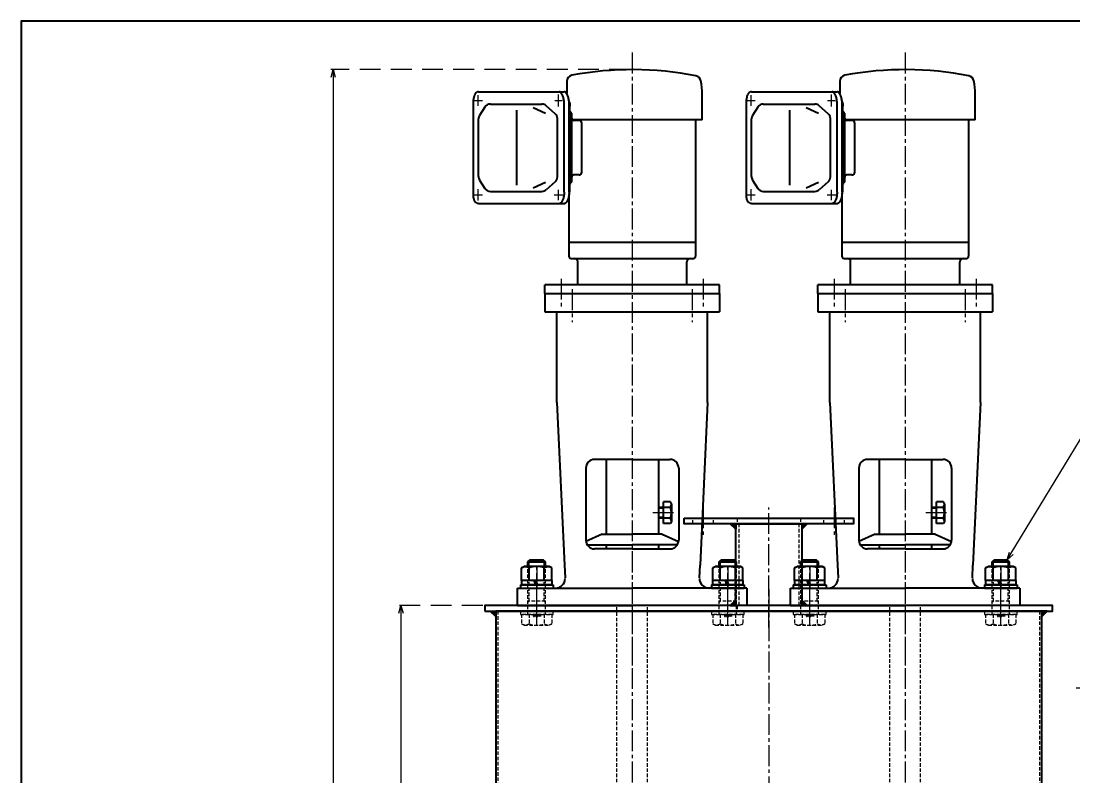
# Model space of a CAD drawing. Header units: millimetres. Extents: x 0 to 70370, y 0 to 11543.
# Drawn here: x 33250 to 34213, y 5642 to 6334 of the extents above; entities that cross this region are included whole.
import ezdxf
from ezdxf import colors
from ezdxf.entities.mleader import LeaderData, LeaderLine
from ezdxf.math import Vec2, Vec3

# ---------------------------------------------------------------- set-up
doc = ezdxf.new("R2010")
doc.units = ezdxf.units.MM
for name, pattern in [('CENTER2', [28.575, 19.05, -3.175, 3.175, -3.175]), ('HIDDEN', [9.525, 6.35, -3.175]), ('HIDDEN2', [4.7625, 3.175, -1.5875])]:
    doc.linetypes.add(name, pattern=pattern)
for name, color, linetype, lineweight in [('01_外形線', 7, 'Continuous', 25), ('02_細線', 5, 'Continuous', 13), ('03_かくれ線', 6, 'HIDDEN2', 13), ('04_中心線', 1, 'CENTER2', 9), ('07_寸法線', 3, 'Continuous', 9)]:
    doc.layers.add(name, color=color, linetype=linetype, lineweight=lineweight)
doc.styles.add('寸法用', font='simplex.shx', dxfattribs={"width": 0.8, "bigfont": '@extfont2.shx'})
doc.dimstyles.new('機械製図用', dxfattribs={"dimtxt": 3.5, "dimasz": 3.5, "dimexe": 2, "dimexo": 0, "dimgap": 1.2, "dimtad": 1, "dimdsep": 46, "dimtxsty": '寸法用', "dimblk": 'OPEN30', "dimcen": 0, "dimclrd": 256, "dimclre": 256, "dimclrt": 7, "dimazin": 2, "dimtm": 1e-09, "dimtfac": 0.75, "dimtmove": 0, "dimatfit": 3, "dimldrblk": 'OPEN30', "dimfxl": 1, "dimlwd": -1, "dimlwe": -1, "dimarcsym": 0})

# ---------------------------------------------------------------- blocks, each defined once
blk = doc.blocks.new('_Open30')
at = {"color": 0, "linetype": 'ByBlock', "lineweight": -2}
for p, q in [((-1, 0.27), (0, 0)), ((0, 0), (-1, -0.27)), ((0, 0), (-1, 0))]:
    blk.add_line(p, q, dxfattribs=at)
blk = doc.blocks.new('*D3096')
at = {"layer": '07_寸法線', "color": 4, "linetype": 'HIDDEN', "ltscale": 3, "transparency": 16777216}
blk.add_line((33672.46, 5798.18), (33595.63, 5798.18), dxfattribs=at)
at = {"layer": '07_寸法線', "color": 4, "ltscale": 3, "transparency": 16777216}
blk.add_line((33597.63, 5791.18), (33597.63, 3895.18), dxfattribs=at)
at = {"layer": 'Defpoints', "color": 0, "linetype": 'HIDDEN', "ltscale": 3, "transparency": 16777216}
for p in [(33674.46, 5798.18), (33597.63, 3888.18), (33597.63, 3888.18)]:
    blk.add_point(p, dxfattribs=at)
at = {"layer": '07_寸法線', "color": 4, "linetype": 'HIDDEN', "ltscale": 3, "transparency": 16777216, "xscale": 7, "yscale": 7, "zscale": 7}
for p, rotation in [((33597.63, 5798.18), 90), ((33597.63, 3888.18), 270)]:
    blk.add_blockref('_Open30', p, dxfattribs=dict(at, rotation=rotation))
at = {"layer": '07_寸法線', "color": 4, "linetype": 'HIDDEN', "ltscale": 3, "transparency": 16777216, "insert": (33579.39, 4843.18), "char_height": 20, "attachment_point": 5, "rotation": 90, "style": '寸法用'}
blk.add_mtext('(1910)', dxfattribs=at)
blk = doc.blocks.new('*D3097')
at = {"layer": '07_寸法線', "color": 4, "linetype": 'HIDDEN', "ltscale": 3, "transparency": 16777216}
blk.add_line((33807.46, 6289.18), (33533.49, 6289.18), dxfattribs=at)
at = {"layer": '07_寸法線', "color": 4, "ltscale": 3, "transparency": 16777216}
for p, q in [((33535.49, 6282.18), (33535.49, 3895.18)), ((33537.49, 3888.18), (33537.49, 3888.18))]:
    blk.add_line(p, q, dxfattribs=at)
at = {"layer": 'Defpoints', "color": 0, "linetype": 'HIDDEN', "ltscale": 3, "transparency": 16777216}
for p in [(33809.46, 6289.18), (33535.49, 3888.18), (33535.49, 3888.18)]:
    blk.add_point(p, dxfattribs=at)
at = {"layer": '07_寸法線', "color": 4, "linetype": 'HIDDEN', "ltscale": 3, "transparency": 16777216, "xscale": 7, "yscale": 7, "zscale": 7}
for p, rotation in [((33535.49, 6289.18), 90), ((33535.49, 3888.18), 270)]:
    blk.add_blockref('_Open30', p, dxfattribs=dict(at, rotation=rotation))
at = {"layer": '07_寸法線', "color": 4, "linetype": 'HIDDEN', "ltscale": 3, "transparency": 16777216, "insert": (33517.25, 5088.68), "char_height": 20, "attachment_point": 5, "rotation": 90, "style": '寸法用'}
blk.add_mtext('(2400)', dxfattribs=at)

msp = doc.modelspace()

# ---------------------------------------------------------------- hatches: boundary and pattern name
at = {"layer": '01_外形線'}
h = msp.add_hatch(color=256, dxfattribs=at)
h.dxf.hatch_style = 1
h.paths.add_polyline_path([(33899.214, 5873.179), (33904.214, 5873.179), (33904.214, 5868.179)])
h = msp.add_hatch(color=256, dxfattribs=at)
h.dxf.hatch_style = 1
h.paths.add_polyline_path([(33964.714, 5868.179), (33964.714, 5873.179), (33969.714, 5873.179)])
h = msp.add_hatch(color=256, dxfattribs=at)
h.dxf.hatch_style = 1
h.paths.add_polyline_path([(33899.214, 5798.179), (33904.214, 5798.179), (33904.214, 5803.179)])
h = msp.add_hatch(color=256, dxfattribs=at)
h.dxf.hatch_style = 1
h.paths.add_polyline_path([(33964.714, 5803.179), (33964.714, 5798.179), (33969.714, 5798.179)])
h = msp.add_hatch(color=256, dxfattribs=at)
h.dxf.hatch_style = 1
h.paths.add_polyline_path([(33679.471, 5793.179), (33684.471, 5793.179), (33684.471, 5788.179)])
h = msp.add_hatch(color=256, dxfattribs=at)
h.dxf.hatch_style = 1
h.paths.add_polyline_path([(34184.471, 5788.179), (34184.471, 5793.179), (34189.471, 5793.179)])

# ---------------------------------------------------------------- linework, layer by layer
for p, q in [((33749.464, 6278.358), (33749.464, 6267.256)), ((33999.464, 6278.358), (33999.464, 6267.256)), ((33664.116, 6262.485), (33664.099, 6261.874)), ((33664.167, 6263.092), (33664.116, 6262.485)), ((33664.252, 6263.689), (33664.167, 6263.092)), ((33664.37, 6264.272), (33664.252, 6263.689)), ((33664.52, 6264.837), (33664.37, 6264.272)), ((33664.702, 6265.379), (33664.52, 6264.837)), ((33664.913, 6265.895), (33664.702, 6265.379)), ((33665.152, 6266.38), (33664.913, 6265.895)), ((33665.417, 6266.831), (33665.152, 6266.38)), ((33665.706, 6267.244), (33665.417, 6266.831)), ((33666.018, 6267.617), (33665.706, 6267.244)), ((33666.349, 6267.945), (33666.018, 6267.617)), ((33666.697, 6268.227), (33666.349, 6267.945)), ((33667.06, 6268.461), (33666.697, 6268.227)), ((33667.434, 6268.645), (33667.06, 6268.461)), ((33667.817, 6268.778), (33667.434, 6268.645)), ((33668.206, 6268.858), (33667.817, 6268.778)), ((33668.527, 6268.879), (33668.206, 6268.858)), ((33668.526, 6268.879), (33747.019, 6268.879)), ((33742.823, 6268.84), (33742.431, 6268.879)), ((33743.221, 6268.72), (33742.823, 6268.84)), ((33743.613, 6268.521), (33743.221, 6268.72)), ((33743.996, 6268.245), (33743.613, 6268.521)), ((33744.366, 6267.893), (33743.996, 6268.245)), ((33744.722, 6267.468), (33744.366, 6267.893)), ((33745.061, 6266.974), (33744.722, 6267.468)), ((33745.379, 6266.414), (33745.061, 6266.974)), ((33745.675, 6265.793), (33745.379, 6266.414)), ((33745.946, 6265.115), (33745.675, 6265.793)), ((33746.191, 6264.386), (33745.946, 6265.115)), ((33746.406, 6263.61), (33746.191, 6264.386)), ((33746.591, 6262.795), (33746.406, 6263.61)), ((33746.745, 6261.945), (33746.591, 6262.795)), ((33747.42, 6268.84), (33747.019, 6268.88)), ((33747.817, 6268.72), (33747.42, 6268.84)), ((33748.209, 6268.521), (33747.817, 6268.72)), ((33748.592, 6268.245), (33748.209, 6268.521)), ((33748.963, 6267.893), (33748.592, 6268.245)), ((33749.319, 6267.468), (33748.963, 6267.893)), ((33749.657, 6266.974), (33749.319, 6267.468)), ((33749.975, 6266.414), (33749.657, 6266.974)), ((33750.271, 6265.793), (33749.975, 6266.414)), ((33750.542, 6265.115), (33750.271, 6265.793)), ((33750.787, 6264.386), (33750.542, 6265.115)), ((33751.002, 6263.61), (33750.787, 6264.386)), ((33751.188, 6262.795), (33751.002, 6263.61)), ((33751.341, 6261.945), (33751.188, 6262.795)), ((33873.464, 6243.179), (33873.464, 6266.846)), ((33914.116, 6262.485), (33914.099, 6261.874)), ((33914.167, 6263.092), (33914.116, 6262.485)), ((33914.252, 6263.689), (33914.167, 6263.092)), ((33914.37, 6264.272), (33914.252, 6263.689)), ((33914.52, 6264.837), (33914.37, 6264.272)), ((33914.702, 6265.379), (33914.52, 6264.837)), ((33914.913, 6265.895), (33914.702, 6265.379)), ((33915.152, 6266.38), (33914.913, 6265.895)), ((33915.417, 6266.831), (33915.152, 6266.38)), ((33915.706, 6267.244), (33915.417, 6266.831)), ((33916.018, 6267.617), (33915.706, 6267.244)), ((33916.349, 6267.945), (33916.018, 6267.617)), ((33916.697, 6268.227), (33916.349, 6267.945)), ((33917.06, 6268.461), (33916.697, 6268.227)), ((33917.434, 6268.645), (33917.06, 6268.461)), ((33917.817, 6268.778), (33917.434, 6268.645)), ((33918.206, 6268.858), (33917.817, 6268.778)), ((33918.527, 6268.879), (33918.206, 6268.858)), ((33918.526, 6268.879), (33997.019, 6268.879)), ((33992.823, 6268.84), (33992.431, 6268.879)), ((33993.221, 6268.72), (33992.823, 6268.84)), ((33993.613, 6268.521), (33993.221, 6268.72)), ((33993.996, 6268.245), (33993.613, 6268.521)), ((33994.366, 6267.893), (33993.996, 6268.245)), ((33994.722, 6267.468), (33994.366, 6267.893)), ((33995.061, 6266.974), (33994.722, 6267.468)), ((33995.379, 6266.414), (33995.061, 6266.974)), ((33995.675, 6265.793), (33995.379, 6266.414)), ((33995.946, 6265.115), (33995.675, 6265.793)), ((33996.191, 6264.386), (33995.946, 6265.115)), ((33996.406, 6263.61), (33996.191, 6264.386)), ((33996.591, 6262.795), (33996.406, 6263.61)), ((33996.745, 6261.945), (33996.591, 6262.795)), ((33997.42, 6268.84), (33997.019, 6268.88)), ((33997.817, 6268.72), (33997.42, 6268.84)), ((33998.209, 6268.521), (33997.817, 6268.72)), ((33998.592, 6268.245), (33998.209, 6268.521)), ((33998.963, 6267.893), (33998.592, 6268.245)), ((33999.319, 6267.468), (33998.963, 6267.893)), ((33999.657, 6266.974), (33999.319, 6267.468)), ((33999.975, 6266.414), (33999.657, 6266.974)), ((34000.271, 6265.793), (33999.975, 6266.414)), ((34000.542, 6265.115), (34000.271, 6265.793)), ((34000.787, 6264.386), (34000.542, 6265.115)), ((34001.002, 6263.61), (34000.787, 6264.386)), ((34001.188, 6262.795), (34001.002, 6263.61)), ((34001.341, 6261.945), (34001.188, 6262.795)), ((34123.464, 6243.179), (34123.464, 6266.846)), ((33664.099, 6173.467), (33664.099, 6261.874)), ((33674.451, 6254.925), (33669.54, 6247.289)), ((33679.497, 6257.679), (33726.696, 6257.679)), ((33718.83, 6254.52), (33730.063, 6249.304)), ((33738.938, 6248.83), (33730.68, 6256.165)), ((33746.866, 6261.068), (33746.745, 6261.945)), ((33746.953, 6260.17), (33746.866, 6261.068)), ((33747.005, 6259.259), (33746.953, 6260.17)), ((33747.019, 6258.537), (33747.005, 6259.259)), ((33747.019, 6176.927), (33747.019, 6258.537)), ((33751.462, 6261.068), (33751.341, 6261.945)), ((33751.549, 6260.17), (33751.462, 6261.068)), ((33751.601, 6259.259), (33751.549, 6260.17)), ((33751.575, 6259.713), (33751.65, 6259.626)), ((33751.615, 6258.34), (33751.601, 6259.259)), ((33751.615, 6176.822), (33751.615, 6258.34)), ((33751.65, 6259.626), (33751.742, 6259.486)), ((33751.742, 6259.486), (33751.83, 6259.317)), ((33751.83, 6259.317), (33751.914, 6259.12)), ((33751.914, 6259.12), (33751.993, 6258.897)), ((33751.993, 6258.897), (33752.066, 6258.649)), ((33752.066, 6258.649), (33752.133, 6258.379)), ((33752.133, 6258.379), (33752.194, 6258.088)), ((33752.194, 6258.088), (33752.247, 6257.779)), ((33752.247, 6257.779), (33752.293, 6257.454)), ((33752.331, 6257.116), (33752.361, 6256.766)), ((33752.361, 6256.766), (33752.383, 6256.409)), ((33752.383, 6256.409), (33752.396, 6256.045)), ((33752.396, 6256.045), (33752.403, 6255.679)), ((33752.403, 6179.679), (33752.403, 6255.679)), ((33914.099, 6173.467), (33914.099, 6261.874)), ((33924.451, 6254.925), (33919.54, 6247.289)), ((33929.497, 6257.679), (33976.696, 6257.679)), ((33968.83, 6254.52), (33980.063, 6249.304)), ((33988.938, 6248.83), (33980.68, 6256.165)), ((33996.866, 6261.068), (33996.745, 6261.945)), ((33996.953, 6260.17), (33996.866, 6261.068)), ((33997.005, 6259.259), (33996.953, 6260.17)), ((33997.019, 6258.537), (33997.005, 6259.259)), ((33997.019, 6176.927), (33997.019, 6258.537)), ((34001.462, 6261.068), (34001.341, 6261.945)), ((34001.549, 6260.17), (34001.462, 6261.068)), ((34001.601, 6259.259), (34001.549, 6260.17)), ((34001.575, 6259.713), (34001.65, 6259.626)), ((34001.615, 6258.34), (34001.601, 6259.259)), ((34001.615, 6176.822), (34001.615, 6258.34)), ((34001.65, 6259.626), (34001.742, 6259.486)), ((34001.742, 6259.486), (34001.83, 6259.317)), ((34001.83, 6259.317), (34001.914, 6259.12)), ((34001.914, 6259.12), (34001.993, 6258.897)), ((34001.993, 6258.897), (34002.066, 6258.649)), ((34002.066, 6258.649), (34002.133, 6258.379)), ((34002.133, 6258.379), (34002.194, 6258.088)), ((34002.194, 6258.088), (34002.247, 6257.779)), ((34002.247, 6257.779), (34002.293, 6257.454)), ((34002.331, 6257.116), (34002.361, 6256.766)), ((34002.361, 6256.766), (34002.383, 6256.409)), ((34002.383, 6256.409), (34002.396, 6256.045)), ((34002.396, 6256.045), (34002.403, 6255.679)), ((34002.403, 6179.679), (34002.403, 6255.679)), ((33668.586, 6191.315), (33668.586, 6244.043)), ((33703.819, 6183.33), (33703.819, 6252.029)), ((33740.954, 6191.014), (33740.954, 6244.345)), ((33752.403, 6251.179), (33753.003, 6251.179)), ((33753.003, 6184.179), (33753.003, 6251.179)), ((33754.03, 6249.179), (33753.003, 6249.179)), ((33754.03, 6186.179), (33754.03, 6249.179)), ((33791.464, 6243.179), (33754.708, 6243.179)), ((33873.464, 6243.179), (33786.164, 6243.179)), ((33867.464, 6243.179), (33867.464, 6118.179)), ((33918.586, 6191.315), (33918.586, 6244.043)), ((33953.819, 6183.33), (33953.819, 6252.029)), ((33990.954, 6191.014), (33990.954, 6244.345)), ((34002.403, 6251.179), (34003.003, 6251.179)), ((34003.003, 6184.179), (34003.003, 6251.179)), ((34004.03, 6249.179), (34003.003, 6249.179)), ((34004.03, 6186.179), (34004.03, 6249.179)), ((34041.464, 6243.179), (34004.708, 6243.179)), ((34123.464, 6243.179), (34036.164, 6243.179)), ((34117.464, 6243.179), (34117.464, 6118.179)), ((33760.699, 6242.679), (33756.03, 6242.679)), ((33763.299, 6195.279), (33763.299, 6240.079)), ((34010.699, 6242.679), (34006.03, 6242.679)), ((34013.299, 6195.279), (34013.299, 6240.079)), ((33669.54, 6188.07), (33674.451, 6180.434)), ((33718.83, 6180.839), (33730.063, 6186.055)), ((33738.938, 6186.528), (33730.68, 6179.193)), ((33754.03, 6186.179), (33753.003, 6186.179)), ((33760.699, 6192.679), (33756.03, 6192.679)), ((33919.54, 6188.07), (33924.451, 6180.434)), ((33968.83, 6180.839), (33980.063, 6186.055)), ((33988.938, 6186.528), (33980.68, 6179.193)), ((34004.03, 6186.179), (34003.003, 6186.179)), ((34010.699, 6192.679), (34006.03, 6192.679)), ((33679.497, 6177.679), (33726.696, 6177.679)), ((33747.001, 6176.009), (33746.949, 6175.097)), ((33747.019, 6176.927), (33747.001, 6176.009)), ((33751.597, 6176.009), (33751.545, 6175.097)), ((33751.571, 6175.555), (33751.646, 6175.642)), ((33751.615, 6176.927), (33751.597, 6176.009)), ((33751.646, 6175.642), (33751.738, 6175.782)), ((33751.738, 6175.782), (33751.826, 6175.951)), ((33751.826, 6175.951), (33751.91, 6176.148)), ((33751.91, 6176.148), (33751.989, 6176.371)), ((33751.989, 6176.371), (33752.062, 6176.618)), ((33752.062, 6176.618), (33752.13, 6176.889)), ((33752.13, 6176.889), (33752.19, 6177.179)), ((33752.19, 6177.179), (33752.243, 6177.488)), ((33752.243, 6177.488), (33752.289, 6177.813)), ((33752.289, 6177.813), (33752.327, 6178.152)), ((33752.327, 6178.152), (33752.357, 6178.501)), ((33752.357, 6178.501), (33752.379, 6178.859)), ((33752.379, 6178.859), (33752.392, 6179.222)), ((33752.392, 6179.222), (33752.403, 6179.679)), ((33752.403, 6184.179), (33753.003, 6184.179)), ((33929.497, 6177.679), (33976.696, 6177.679)), ((33997.001, 6176.009), (33996.949, 6175.097)), ((33997.019, 6176.927), (33997.001, 6176.009)), ((34001.597, 6176.009), (34001.545, 6175.097)), ((34001.571, 6175.555), (34001.646, 6175.642)), ((34001.615, 6176.927), (34001.597, 6176.009)), ((34001.646, 6175.642), (34001.738, 6175.782)), ((34001.738, 6175.782), (34001.826, 6175.951)), ((34001.826, 6175.951), (34001.91, 6176.148)), ((34001.91, 6176.148), (34001.989, 6176.371)), ((34001.989, 6176.371), (34002.062, 6176.618)), ((34002.062, 6176.618), (34002.13, 6176.889)), ((34002.13, 6176.889), (34002.19, 6177.179)), ((34002.19, 6177.179), (34002.243, 6177.488)), ((34002.243, 6177.488), (34002.289, 6177.813)), ((34002.289, 6177.813), (34002.327, 6178.152)), ((34002.327, 6178.152), (34002.357, 6178.501)), ((34002.357, 6178.501), (34002.379, 6178.859)), ((34002.379, 6178.859), (34002.392, 6179.222)), ((34002.392, 6179.222), (34002.403, 6179.679)), ((34002.403, 6184.179), (34003.003, 6184.179)), ((33664.112, 6172.782), (33664.099, 6173.467)), ((33664.163, 6172.176), (33664.112, 6172.782)), ((33664.248, 6171.579), (33664.163, 6172.176)), ((33664.366, 6170.996), (33664.248, 6171.579)), ((33664.516, 6170.431), (33664.366, 6170.996)), ((33664.697, 6169.888), (33664.516, 6170.431)), ((33664.908, 6169.373), (33664.697, 6169.888)), ((33665.147, 6168.887), (33664.908, 6169.373)), ((33665.412, 6168.437), (33665.147, 6168.887)), ((33665.702, 6168.023), (33665.412, 6168.437)), ((33666.013, 6167.651), (33665.702, 6168.023)), ((33666.344, 6167.323), (33666.013, 6167.651)), ((33666.693, 6167.04), (33666.344, 6167.323)), ((33667.055, 6166.806), (33666.693, 6167.04)), ((33667.43, 6166.622), (33667.055, 6166.806)), ((33667.813, 6166.517), (33667.43, 6166.622)), ((33668.202, 6166.486), (33667.813, 6166.517)), ((33668.526, 6166.479), (33668.202, 6166.486)), ((33668.526, 6166.479), (33747.588, 6166.479)), ((33743.217, 6166.548), (33742.991, 6166.479)), ((33743.609, 6166.747), (33743.217, 6166.548)), ((33743.992, 6167.023), (33743.609, 6166.747)), ((33744.363, 6167.375), (33743.992, 6167.023)), ((33744.719, 6167.8), (33744.363, 6167.375)), ((33745.057, 6168.294), (33744.719, 6167.8)), ((33745.375, 6168.853), (33745.057, 6168.294)), ((33745.671, 6169.475), (33745.375, 6168.853)), ((33745.942, 6170.152), (33745.671, 6169.475)), ((33746.187, 6170.882), (33745.942, 6170.152)), ((33746.402, 6171.657), (33746.187, 6170.882)), ((33746.588, 6172.473), (33746.402, 6171.657)), ((33746.741, 6173.323), (33746.588, 6172.473)), ((33746.862, 6174.199), (33746.741, 6173.323)), ((33746.949, 6175.097), (33746.862, 6174.199)), ((33747.814, 6166.548), (33747.588, 6166.479)), ((33748.205, 6166.747), (33747.814, 6166.548)), ((33748.588, 6167.023), (33748.205, 6166.747)), ((33748.959, 6167.375), (33748.588, 6167.023)), ((33749.315, 6167.8), (33748.959, 6167.375)), ((33749.653, 6168.294), (33749.315, 6167.8)), ((33749.972, 6168.853), (33749.653, 6168.294)), ((33750.268, 6169.475), (33749.972, 6168.853)), ((33750.539, 6170.152), (33750.268, 6169.475)), ((33750.783, 6170.882), (33750.539, 6170.152)), ((33750.999, 6171.657), (33750.783, 6170.882)), ((33751.184, 6172.473), (33750.999, 6171.657)), ((33751.338, 6173.323), (33751.184, 6172.473)), ((33751.458, 6174.199), (33751.338, 6173.323)), ((33751.545, 6175.097), (33751.458, 6174.199)), ((33751.464, 6174.26), (33751.464, 6118.179)), ((33914.112, 6172.782), (33914.099, 6173.467)), ((33914.163, 6172.176), (33914.112, 6172.782)), ((33914.248, 6171.579), (33914.163, 6172.176)), ((33914.366, 6170.996), (33914.248, 6171.579)), ((33914.516, 6170.431), (33914.366, 6170.996)), ((33914.697, 6169.888), (33914.516, 6170.431)), ((33914.908, 6169.373), (33914.697, 6169.888)), ((33915.147, 6168.887), (33914.908, 6169.373)), ((33915.412, 6168.437), (33915.147, 6168.887)), ((33915.702, 6168.023), (33915.412, 6168.437)), ((33916.013, 6167.651), (33915.702, 6168.023)), ((33916.344, 6167.323), (33916.013, 6167.651)), ((33916.693, 6167.04), (33916.344, 6167.323)), ((33917.055, 6166.806), (33916.693, 6167.04)), ((33917.43, 6166.622), (33917.055, 6166.806)), ((33917.813, 6166.517), (33917.43, 6166.622)), ((33918.202, 6166.486), (33917.813, 6166.517)), ((33918.526, 6166.479), (33918.202, 6166.486)), ((33918.526, 6166.479), (33997.588, 6166.479)), ((33993.217, 6166.548), (33992.991, 6166.479)), ((33993.609, 6166.747), (33993.217, 6166.548)), ((33993.992, 6167.023), (33993.609, 6166.747)), ((33994.363, 6167.375), (33993.992, 6167.023)), ((33994.719, 6167.8), (33994.363, 6167.375)), ((33995.057, 6168.294), (33994.719, 6167.8)), ((33995.375, 6168.853), (33995.057, 6168.294)), ((33995.671, 6169.475), (33995.375, 6168.853)), ((33995.942, 6170.152), (33995.671, 6169.475)), ((33996.187, 6170.882), (33995.942, 6170.152)), ((33996.402, 6171.657), (33996.187, 6170.882)), ((33996.588, 6172.473), (33996.402, 6171.657)), ((33996.741, 6173.323), (33996.588, 6172.473)), ((33996.862, 6174.199), (33996.741, 6173.323)), ((33996.949, 6175.097), (33996.862, 6174.199)), ((33997.814, 6166.548), (33997.588, 6166.479)), ((33998.205, 6166.747), (33997.814, 6166.548)), ((33998.588, 6167.023), (33998.205, 6166.747)), ((33998.959, 6167.375), (33998.588, 6167.023)), ((33999.315, 6167.8), (33998.959, 6167.375)), ((33999.653, 6168.294), (33999.315, 6167.8)), ((33999.972, 6168.853), (33999.653, 6168.294)), ((34000.268, 6169.475), (33999.972, 6168.853)), ((34000.539, 6170.152), (34000.268, 6169.475)), ((34000.783, 6170.882), (34000.539, 6170.152)), ((34000.999, 6171.657), (34000.783, 6170.882)), ((34001.184, 6172.473), (34000.999, 6171.657)), ((34001.338, 6173.323), (34001.184, 6172.473)), ((34001.458, 6174.199), (34001.338, 6173.323)), ((34001.545, 6175.097), (34001.458, 6174.199)), ((34001.464, 6174.26), (34001.464, 6118.179)), ((33751.464, 6131.179), (33867.464, 6131.179)), ((34001.464, 6131.179), (34117.464, 6131.179)), ((33753.464, 6116.179), (33756.464, 6116.179)), ((33756.464, 6116.179), (33862.464, 6116.179)), ((33759.464, 6092.179), (33759.464, 6113.179)), ((33859.464, 6092.179), (33859.464, 6113.179)), ((33862.464, 6116.179), (33865.464, 6116.179)), ((34003.464, 6116.179), (34006.464, 6116.179)), ((34006.464, 6116.179), (34112.464, 6116.179)), ((34009.464, 6092.179), (34009.464, 6113.179)), ((34109.464, 6092.179), (34109.464, 6113.179)), ((34112.464, 6116.179), (34115.464, 6116.179)), ((33729.464, 6084.179), (33729.464, 6092.179)), ((33889.464, 6092.179), (33729.464, 6092.179)), ((33889.464, 6084.179), (33889.464, 6092.179)), ((33889.464, 6084.179), (33889.464, 6089.34)), ((33979.464, 6084.179), (33979.464, 6092.179)), ((34139.464, 6092.179), (33979.464, 6092.179)), ((34139.464, 6084.179), (34139.464, 6092.179)), ((34139.464, 6084.179), (34139.464, 6089.34)), ((33729.464, 6084.179), (33729.464, 6067.179)), ((33729.464, 6084.179), (33889.464, 6084.179)), ((33889.464, 6084.179), (33889.464, 6067.179)), ((33979.464, 6084.179), (33979.464, 6067.179)), ((33979.464, 6084.179), (34139.464, 6084.179)), ((34139.464, 6084.179), (34139.464, 6067.179)), ((33729.464, 6067.179), (33889.464, 6067.179)), ((33740.464, 5984.179), (33740.464, 6067.179)), ((33878.464, 5984.179), (33878.464, 6067.179)), ((33979.464, 6067.179), (34139.464, 6067.179)), ((33990.464, 5984.179), (33990.464, 6067.179)), ((34128.464, 5984.179), (34128.464, 6067.179)), ((33740.464, 5984.179), (33747.414, 5835.179)), ((33878.464, 5984.179), (33871.514, 5835.179)), ((33990.464, 5984.179), (33997.414, 5835.179)), ((34128.464, 5984.179), (34121.514, 5835.179)), ((33809.464, 5932.179), (33774.964, 5932.179)), ((33785.464, 5932.179), (33785.464, 5863.779)), ((33809.464, 5932.179), (33843.964, 5932.179)), ((33833.464, 5932.179), (33833.464, 5863.779)), ((34059.464, 5932.179), (34024.964, 5932.179)), ((34035.464, 5932.179), (34035.464, 5863.779)), ((34059.464, 5932.179), (34093.964, 5932.179)), ((34083.464, 5932.179), (34083.464, 5863.779)), ((33766.964, 5924.179), (33766.964, 5858.179)), ((33851.964, 5924.179), (33851.964, 5858.179)), ((34016.964, 5924.179), (34016.964, 5858.179)), ((34101.964, 5924.179), (34101.964, 5858.179)), ((33837.964, 5888.179), (33833.464, 5888.179)), ((33837.964, 5873.534), (33837.964, 5893.133)), ((33844.432, 5893.133), (33837.964, 5893.133)), ((33844.434, 5888.233), (33837.964, 5888.233)), ((33845.37, 5891.512), (33844.434, 5893.133)), ((33845.37, 5891.512), (33845.37, 5875.156)), ((34087.964, 5888.179), (34083.464, 5888.179)), ((34087.964, 5873.534), (34087.964, 5893.133)), ((34094.432, 5893.133), (34087.964, 5893.133)), ((34094.434, 5888.233), (34087.964, 5888.233)), ((34095.37, 5891.512), (34094.434, 5893.133)), ((34095.37, 5891.512), (34095.37, 5875.156)), ((33837.964, 5878.179), (33833.464, 5878.179)), ((33844.434, 5878.434), (33837.964, 5878.434)), ((34087.964, 5878.179), (34083.464, 5878.179)), ((34094.434, 5878.434), (34087.964, 5878.434)), ((33844.434, 5873.534), (33837.964, 5873.534)), ((33845.37, 5875.156), (33844.434, 5873.534)), ((34094.434, 5873.534), (34087.964, 5873.534)), ((34095.37, 5875.156), (34094.434, 5873.534)), ((33781.964, 5863.779), (33767.078, 5856.833)), ((33781.964, 5863.779), (33809.464, 5863.779)), ((33836.964, 5863.779), (33809.464, 5863.779)), ((33836.964, 5863.779), (33851.85, 5856.833)), ((34031.964, 5863.779), (34017.078, 5856.833)), ((34031.964, 5863.779), (34059.464, 5863.779)), ((34086.964, 5863.779), (34059.464, 5863.779)), ((34086.964, 5863.779), (34101.85, 5856.833)), ((33768.283, 5853.779), (33809.464, 5853.779)), ((33809.464, 5850.179), (33774.964, 5850.179)), ((33785.464, 5853.779), (33785.464, 5850.179)), ((33850.645, 5853.779), (33809.464, 5853.779)), ((33809.464, 5850.179), (33843.964, 5850.179)), ((33833.464, 5853.779), (33833.464, 5850.179)), ((34018.283, 5853.779), (34059.464, 5853.779)), ((34059.464, 5850.179), (34024.964, 5850.179)), ((34035.464, 5853.779), (34035.464, 5850.179)), ((34100.645, 5853.779), (34059.464, 5853.779)), ((34059.464, 5850.179), (34093.964, 5850.179)), ((34083.464, 5853.779), (34083.464, 5850.179)), ((33713.964, 5838.179), (33715.964, 5840.179)), ((33715.964, 5840.179), (33727.964, 5840.179)), ((33729.964, 5838.179), (33727.964, 5840.179)), ((33888.964, 5838.179), (33890.964, 5840.179)), ((33890.964, 5840.179), (33902.964, 5840.179)), ((33904.964, 5838.179), (33902.964, 5840.179)), ((33963.964, 5838.179), (33965.964, 5840.179)), ((33965.964, 5840.179), (33977.964, 5840.179)), ((33979.964, 5838.179), (33977.964, 5840.179)), ((34138.964, 5838.179), (34140.964, 5840.179)), ((34140.964, 5840.179), (34152.964, 5840.179)), ((34154.964, 5838.179), (34152.964, 5840.179)), ((33713.964, 5834.179), (33713.964, 5838.179)), ((33713.964, 5838.179), (33729.964, 5838.179)), ((33729.964, 5834.179), (33729.964, 5838.179)), ((33747.414, 5835.179), (33747.954, 5823.599)), ((33870.974, 5823.599), (33871.514, 5835.179)), ((33888.964, 5834.179), (33888.964, 5838.179)), ((33888.964, 5838.179), (33904.964, 5838.179)), ((33904.964, 5834.179), (33904.964, 5838.179)), ((33963.964, 5834.179), (33963.964, 5838.179)), ((33963.964, 5838.179), (33979.964, 5838.179)), ((33979.964, 5834.179), (33979.964, 5838.179)), ((33997.414, 5835.179), (33997.954, 5823.599)), ((34120.974, 5823.599), (34121.514, 5835.179)), ((34138.964, 5834.179), (34138.964, 5838.179)), ((34138.964, 5838.179), (34154.964, 5838.179)), ((34154.964, 5834.179), (34154.964, 5838.179)), ((33704.464, 5798.179), (33704.464, 5814.179)), ((33704.464, 5814.179), (33809.464, 5814.179)), ((33738.558, 5814.179), (33738.964, 5814.179)), ((33914.464, 5814.179), (33809.464, 5814.179)), ((33880.37, 5814.179), (33879.964, 5814.179)), ((33914.464, 5814.179), (33914.464, 5798.179)), ((33954.464, 5798.179), (33954.464, 5814.179)), ((33954.464, 5814.179), (34059.464, 5814.179)), ((33988.558, 5814.179), (33988.964, 5814.179)), ((34164.464, 5814.179), (34059.464, 5814.179)), ((34130.37, 5814.179), (34129.964, 5814.179)), ((34164.464, 5814.179), (34164.464, 5798.179)), ((33704.464, 5798.179), (33809.464, 5798.179)), ((33914.464, 5798.179), (33809.464, 5798.179)), ((33954.464, 5798.179), (34059.464, 5798.179)), ((34164.464, 5798.179), (34059.464, 5798.179))]:
    msp.add_line(p, q, dxfattribs=at)
for points in [[(33856.964, 5878.179), (34011.964, 5878.179), (34011.964, 5873.179), (33856.964, 5873.179)], [(33904.214, 5873.179), (33964.714, 5873.179), (33964.714, 5798.179), (33904.214, 5798.179)], [(33674.464, 5793.179), (34194.464, 5793.179), (34194.464, 5798.179), (33674.464, 5798.179)], [(33684.464, 4793.179), (34184.464, 4793.179), (34184.464, 5793.179), (33684.464, 5793.179)]]:
    msp.add_lwpolyline(points, close=True, dxfattribs=at)
for points in [[(33904.214, 5873.179), (33904.214, 5868.179), (33899.214, 5873.179), (33904.214, 5873.179)], [(33964.714, 5873.179), (33964.714, 5868.179), (33969.714, 5873.179), (33964.714, 5873.179)], [(33708.108, 5832.819), (33710.464, 5834.179)], [(33708.108, 5821.179), (33708.108, 5832.819)], [(33733.464, 5834.179), (33710.464, 5834.179)], [(33715.036, 5821.179), (33715.036, 5832.819)], [(33728.892, 5821.179), (33728.892, 5832.819)], [(33735.82, 5832.819), (33733.464, 5834.179)], [(33735.82, 5821.179), (33735.82, 5832.819)], [(33883.108, 5832.819), (33885.464, 5834.179)], [(33883.108, 5821.179), (33883.108, 5832.819)], [(33908.464, 5834.179), (33885.464, 5834.179)], [(33890.036, 5821.179), (33890.036, 5832.819)], [(33903.892, 5821.179), (33903.892, 5832.819)], [(33910.82, 5832.819), (33908.464, 5834.179)], [(33910.82, 5821.179), (33910.82, 5832.819)], [(33958.108, 5832.819), (33960.464, 5834.179)], [(33958.108, 5821.179), (33958.108, 5832.819)], [(33983.464, 5834.179), (33960.464, 5834.179)], [(33965.036, 5821.179), (33965.036, 5832.819)], [(33978.892, 5821.179), (33978.892, 5832.819)], [(33985.82, 5832.819), (33983.464, 5834.179)], [(33985.82, 5821.179), (33985.82, 5832.819)], [(34133.108, 5832.819), (34135.464, 5834.179)], [(34133.108, 5821.179), (34133.108, 5832.819)], [(34158.464, 5834.179), (34135.464, 5834.179)], [(34140.036, 5821.179), (34140.036, 5832.819)], [(34153.892, 5821.179), (34153.892, 5832.819)], [(34160.82, 5832.819), (34158.464, 5834.179)], [(34160.82, 5821.179), (34160.82, 5832.819)], [(33719.708, 5821.179), (33707.964, 5821.179)], [(33707.964, 5821.179), (33707.964, 5817.179)], [(33735.82, 5821.179), (33708.108, 5821.179)], [(33721.164, 5817.179), (33719.708, 5821.179)], [(33735.964, 5821.179), (33721.308, 5821.179)], [(33722.764, 5817.179), (33721.308, 5821.179)], [(33735.964, 5817.179), (33735.964, 5821.179)], [(33894.708, 5821.179), (33882.964, 5821.179)], [(33882.964, 5821.179), (33882.964, 5817.179)], [(33910.82, 5821.179), (33883.108, 5821.179)], [(33896.164, 5817.179), (33894.708, 5821.179)], [(33910.964, 5821.179), (33896.308, 5821.179)], [(33897.764, 5817.179), (33896.308, 5821.179)], [(33910.964, 5817.179), (33910.964, 5821.179)], [(33969.708, 5821.179), (33957.964, 5821.179)], [(33957.964, 5821.179), (33957.964, 5817.179)], [(33985.82, 5821.179), (33958.108, 5821.179)], [(33971.164, 5817.179), (33969.708, 5821.179)], [(33985.964, 5821.179), (33971.308, 5821.179)], [(33972.764, 5817.179), (33971.308, 5821.179)], [(33985.964, 5817.179), (33985.964, 5821.179)], [(34144.708, 5821.179), (34132.964, 5821.179)], [(34132.964, 5821.179), (34132.964, 5817.179)], [(34160.82, 5821.179), (34133.108, 5821.179)], [(34146.164, 5817.179), (34144.708, 5821.179)], [(34160.964, 5821.179), (34146.308, 5821.179)], [(34147.764, 5817.179), (34146.308, 5821.179)], [(34160.964, 5817.179), (34160.964, 5821.179)], [(33706.964, 5817.179), (33736.964, 5817.179)], [(33706.964, 5817.179), (33706.964, 5814.179)], [(33706.964, 5814.179), (33736.964, 5814.179)], [(33721.164, 5817.179), (33707.964, 5817.179)], [(33735.964, 5817.179), (33722.764, 5817.179)], [(33736.964, 5817.179), (33736.964, 5814.179)], [(33881.964, 5817.179), (33911.964, 5817.179)], [(33881.964, 5817.179), (33881.964, 5814.179)], [(33881.964, 5814.179), (33911.964, 5814.179)], [(33896.164, 5817.179), (33882.964, 5817.179)], [(33910.964, 5817.179), (33897.764, 5817.179)], [(33911.964, 5817.179), (33911.964, 5814.179)], [(33956.964, 5817.179), (33986.964, 5817.179)], [(33956.964, 5817.179), (33956.964, 5814.179)], [(33956.964, 5814.179), (33986.964, 5814.179)], [(33971.164, 5817.179), (33957.964, 5817.179)], [(33985.964, 5817.179), (33972.764, 5817.179)], [(33986.964, 5817.179), (33986.964, 5814.179)], [(34131.964, 5817.179), (34161.964, 5817.179)], [(34131.964, 5817.179), (34131.964, 5814.179)], [(34131.964, 5814.179), (34161.964, 5814.179)], [(34146.164, 5817.179), (34132.964, 5817.179)], [(34160.964, 5817.179), (34147.764, 5817.179)], [(34161.964, 5817.179), (34161.964, 5814.179)], [(33904.214, 5798.179), (33904.214, 5803.179), (33899.214, 5798.179), (33904.214, 5798.179)], [(33964.714, 5798.179), (33964.714, 5803.179), (33969.714, 5798.179), (33964.714, 5798.179)], [(33684.471, 5793.179), (33684.471, 5788.179), (33679.471, 5793.179), (33684.471, 5793.179)], [(34184.471, 5793.179), (34184.471, 5788.179), (34189.471, 5793.179), (34184.471, 5793.179)]]:
    msp.add_lwpolyline(points, dxfattribs=at)
for points in [[(33715.036, 5832.819, 0.2679491), (33708.108, 5832.819)], [(33728.892, 5832.819, 0.1963667), (33715.036, 5832.819)], [(33735.82, 5832.819, 0.2679491), (33728.892, 5832.819)], [(33890.036, 5832.819, 0.2679491), (33883.108, 5832.819)], [(33903.892, 5832.819, 0.1963667), (33890.036, 5832.819)], [(33910.82, 5832.819, 0.2679491), (33903.892, 5832.819)], [(33965.036, 5832.819, 0.2679491), (33958.108, 5832.819)], [(33978.892, 5832.819, 0.1963667), (33965.036, 5832.819)], [(33985.82, 5832.819, 0.2679491), (33978.892, 5832.819)], [(34140.036, 5832.819, 0.2679491), (34133.108, 5832.819)], [(34153.892, 5832.819, 0.1963667), (34140.036, 5832.819)], [(34160.82, 5832.819, 0.2679491), (34153.892, 5832.819)]]:
    msp.add_lwpolyline(points, format="xyb", dxfattribs=at)
for centre, radius, start, end in [((33755.264, 6278.358), 5.8, 100.587433, 180), ((33809.464, 5988.379), 300.8, 78.827118, 100.587036), ((33866.626, 6277.788), 5.8, 10.836052, 78.82753), ((34005.264, 6278.358), 5.8, 100.587433, 180), ((34059.464, 5988.379), 300.8, 78.827118, 100.587036), ((34116.626, 6277.788), 5.8, 10.836052, 78.82753), ((33809.464, 6266.846), 64, 0, 10.836784), ((34059.464, 6266.846), 64, 0, 10.836784), ((33679.497, 6251.679), 6, 90, 147.254647), ((33726.696, 6251.679), 6, 48.387593, 90), ((33929.497, 6251.679), 6, 90, 147.254647), ((33976.696, 6251.679), 6, 48.387593, 90), ((33674.586, 6244.043), 6, 147.254647, 180), ((33734.954, 6244.345), 6, 0, 48.387593), ((33756.03, 6244.679), 2, 180, 270), ((33924.586, 6244.043), 6, 147.254647, 180), ((33984.954, 6244.345), 6, 0, 48.387593), ((34006.03, 6244.679), 2, 180, 270), ((33760.699, 6240.079), 2.6, 0, 90), ((34010.699, 6240.079), 2.6, 0, 90), ((33760.699, 6195.279), 2.6, 270, 0), ((34010.699, 6195.279), 2.6, 270, 0), ((33674.586, 6191.315), 6, 180, 212.745353), ((33734.954, 6191.014), 6, 311.612427, 0), ((33756.03, 6190.679), 2, 90, 180), ((33924.586, 6191.315), 6, 180, 212.745353), ((33984.954, 6191.014), 6, 311.612427, 0), ((34006.03, 6190.679), 2, 90, 180), ((33679.497, 6183.679), 6, 212.745353, 270), ((33726.696, 6183.679), 6, 270, 311.612427), ((33929.497, 6183.679), 6, 212.745353, 270), ((33976.696, 6183.679), 6, 270, 311.612427), ((33753.464, 6118.179), 2, 180, 270), ((33865.464, 6118.179), 2, 270, 0), ((34003.464, 6118.179), 2, 180, 270), ((34115.464, 6118.179), 2, 270, 0), ((33756.464, 6113.179), 3, 0, 90), ((33862.464, 6113.179), 3, 90, 180), ((34006.464, 6113.179), 3, 0, 90), ((34112.464, 6113.179), 3, 90, 180), ((33774.964, 5924.179), 8, 90, 180), ((33843.964, 5924.179), 8, 0, 90), ((34024.964, 5924.179), 8, 90, 180), ((34093.964, 5924.179), 8, 0, 90), ((33838.817, 5891.611), 6.551, 328.982795, 359.131376), ((33832.071, 5883.334), 13.299, 338.379859, 21.617145), ((34088.817, 5891.611), 6.551, 328.982795, 359.131376), ((34082.071, 5883.334), 13.299, 338.379859, 21.617145), ((33838.817, 5875.056), 6.551, 0.868681, 31.017205), ((34088.817, 5875.056), 6.551, 0.868681, 31.017205), ((33774.964, 5858.179), 8, 180, 270), ((33843.964, 5858.179), 8, 270, 0), ((34024.964, 5858.179), 8, 180, 270), ((34093.964, 5858.179), 8, 270, 0), ((33738.964, 5823.179), 9, 270, 0), ((33879.964, 5823.179), 9, 180, 270), ((33988.964, 5823.179), 9, 270, 0), ((34129.964, 5823.179), 9, 180, 270)]:
    msp.add_arc(centre, radius, start, end, dxfattribs=at)
at = {"layer": '02_細線'}
for p, q in [((33837.964, 5887.179), (33833.464, 5887.179)), ((34087.964, 5887.179), (34083.464, 5887.179)), ((33837.964, 5879.179), (33833.464, 5879.179)), ((34087.964, 5879.179), (34083.464, 5879.179)), ((33715.164, 5834.179), (33715.164, 5839.379)), ((33728.764, 5834.179), (33728.764, 5839.379)), ((33890.164, 5834.179), (33890.164, 5839.379)), ((33903.764, 5834.179), (33903.764, 5839.379)), ((33965.164, 5834.179), (33965.164, 5839.379)), ((33978.764, 5834.179), (33978.764, 5839.379)), ((34140.164, 5834.179), (34140.164, 5839.379)), ((34153.764, 5834.179), (34153.764, 5839.379))]:
    msp.add_line(p, q, dxfattribs=at)
at = {"layer": '03_かくれ線'}
for p, q in [((33864.964, 5873.179), (33864.964, 5878.179)), ((33883.964, 5873.179), (33883.964, 5878.179)), ((33905.464, 5878.179), (33905.464, 5873.179)), ((33963.464, 5878.179), (33963.464, 5873.179)), ((33984.964, 5873.179), (33984.964, 5878.179)), ((34003.964, 5873.179), (34003.964, 5878.179)), ((33907.014, 5873.179), (33907.014, 5798.179)), ((33961.914, 5873.179), (33961.914, 5798.179)), ((33713.964, 5790.179), (33713.964, 5834.179)), ((33715.164, 5802.179), (33715.164, 5834.179)), ((33728.764, 5802.179), (33728.764, 5834.179)), ((33729.964, 5790.179), (33729.964, 5834.179)), ((33888.964, 5790.179), (33888.964, 5834.179)), ((33890.164, 5802.179), (33890.164, 5834.179)), ((33903.764, 5802.179), (33903.764, 5834.179)), ((33904.964, 5790.179), (33904.964, 5834.179)), ((33963.964, 5790.179), (33963.964, 5834.179)), ((33965.164, 5802.179), (33965.164, 5834.179)), ((33978.764, 5802.179), (33978.764, 5834.179)), ((33979.964, 5790.179), (33979.964, 5834.179)), ((34138.964, 5790.179), (34138.964, 5834.179)), ((34140.164, 5802.179), (34140.164, 5834.179)), ((34153.764, 5802.179), (34153.764, 5834.179)), ((34154.964, 5790.179), (34154.964, 5834.179)), ((33729.964, 5802.179), (33713.964, 5802.179)), ((33715.164, 5802.179), (33713.964, 5800.979)), ((33728.764, 5802.179), (33729.964, 5800.979)), ((33904.964, 5802.179), (33888.964, 5802.179)), ((33890.164, 5802.179), (33888.964, 5800.979)), ((33903.764, 5802.179), (33904.964, 5800.979)), ((33979.964, 5802.179), (33963.964, 5802.179)), ((33965.164, 5802.179), (33963.964, 5800.979)), ((33978.764, 5802.179), (33979.964, 5800.979)), ((34154.964, 5802.179), (34138.964, 5802.179)), ((34140.164, 5802.179), (34138.964, 5800.979)), ((34153.764, 5802.179), (34154.964, 5800.979)), ((33686.464, 5793.179), (33686.464, 4793.179)), ((33736.964, 5793.179), (33706.964, 5793.179)), ((33706.964, 5793.179), (33706.964, 5790.179)), ((33706.964, 5790.179), (33736.964, 5790.179)), ((33708.108, 5790.179), (33708.108, 5781.54)), ((33735.82, 5790.179), (33708.108, 5790.179)), ((33715.036, 5790.179), (33715.036, 5781.54)), ((33728.892, 5790.179), (33728.892, 5781.54)), ((33735.82, 5790.179), (33735.82, 5781.54)), ((33736.964, 5790.179), (33736.964, 5793.179)), ((33795.464, 4998.179), (33795.464, 5798.179)), ((33823.464, 4998.179), (33823.464, 5798.179)), ((33911.964, 5793.179), (33881.964, 5793.179)), ((33881.964, 5793.179), (33881.964, 5790.179)), ((33881.964, 5790.179), (33911.964, 5790.179)), ((33883.108, 5790.179), (33883.108, 5781.54)), ((33910.82, 5790.179), (33883.108, 5790.179)), ((33890.036, 5790.179), (33890.036, 5781.54)), ((33903.892, 5790.179), (33903.892, 5781.54)), ((33905.464, 5798.179), (33905.464, 5793.179)), ((33910.82, 5790.179), (33910.82, 5781.54)), ((33911.964, 5790.179), (33911.964, 5793.179)), ((33986.964, 5793.179), (33956.964, 5793.179)), ((33956.964, 5793.179), (33956.964, 5790.179)), ((33956.964, 5790.179), (33986.964, 5790.179)), ((33958.108, 5790.179), (33958.108, 5781.54)), ((33985.82, 5790.179), (33958.108, 5790.179)), ((33963.464, 5798.179), (33963.464, 5793.179)), ((33965.036, 5790.179), (33965.036, 5781.54)), ((33978.892, 5790.179), (33978.892, 5781.54)), ((33985.82, 5790.179), (33985.82, 5781.54)), ((33986.964, 5790.179), (33986.964, 5793.179)), ((34045.464, 4998.179), (34045.464, 5798.179)), ((34073.464, 4998.179), (34073.464, 5798.179)), ((34161.964, 5793.179), (34131.964, 5793.179)), ((34131.964, 5793.179), (34131.964, 5790.179)), ((34131.964, 5790.179), (34161.964, 5790.179)), ((34133.108, 5790.179), (34133.108, 5781.54)), ((34160.82, 5790.179), (34133.108, 5790.179)), ((34140.036, 5790.179), (34140.036, 5781.54)), ((34153.892, 5790.179), (34153.892, 5781.54)), ((34160.82, 5790.179), (34160.82, 5781.54)), ((34161.964, 5790.179), (34161.964, 5793.179)), ((34182.464, 5793.179), (34182.464, 4793.179)), ((33708.108, 5781.54), (33710.464, 5780.179)), ((33735.82, 5781.54), (33733.464, 5780.179)), ((33883.108, 5781.54), (33885.464, 5780.179)), ((33910.82, 5781.54), (33908.464, 5780.179)), ((33958.108, 5781.54), (33960.464, 5780.179)), ((33985.82, 5781.54), (33983.464, 5780.179)), ((34133.108, 5781.54), (34135.464, 5780.179)), ((34160.82, 5781.54), (34158.464, 5780.179)), ((33710.464, 5780.179), (33733.464, 5780.179)), ((33885.464, 5780.179), (33908.464, 5780.179)), ((33960.464, 5780.179), (33983.464, 5780.179)), ((34135.464, 5780.179), (34158.464, 5780.179))]:
    msp.add_line(p, q, dxfattribs=at)
for centre, radius, start, end in [((33711.572, 5787.54), 6.928, 240.000013, 299.999987), ((33721.964, 5798.501), 18.321, 247.78075, 292.21925), ((33732.356, 5787.54), 6.928, 240.000013, 299.999987), ((33886.572, 5787.54), 6.928, 240.000013, 299.999987), ((33896.964, 5798.501), 18.321, 247.78075, 292.21925), ((33907.356, 5787.54), 6.928, 240.000013, 299.999987), ((33961.572, 5787.54), 6.928, 240.000013, 299.999987), ((33971.964, 5798.501), 18.321, 247.78075, 292.21925), ((33982.356, 5787.54), 6.928, 240.000013, 299.999987), ((34136.572, 5787.54), 6.928, 240.000013, 299.999987), ((34146.964, 5798.501), 18.321, 247.78075, 292.21925), ((34157.356, 5787.54), 6.928, 240.000013, 299.999987)]:
    msp.add_arc(centre, radius, start, end, dxfattribs=at)
at = {"layer": '04_中心線'}
for p, q in [((33809.464, 6304.779), (33809.464, 5798.179)), ((34059.464, 6304.779), (34059.464, 5798.179)), ((33668.309, 6256.092), (33668.309, 6265.766)), ((33741.909, 6255.535), (33741.909, 6266.323)), ((33918.309, 6256.092), (33918.309, 6265.766)), ((33991.909, 6255.535), (33991.909, 6266.323)), ((33664.465, 6260.929), (33672.154, 6260.929)), ((33738.413, 6260.929), (33745.404, 6260.929)), ((33752.293, 6257.454), (33752.331, 6257.116)), ((33914.465, 6260.929), (33922.154, 6260.929)), ((33988.413, 6260.929), (33995.404, 6260.929)), ((34002.293, 6257.454), (34002.331, 6257.116)), ((33668.309, 6169.26), (33668.309, 6179.633)), ((33741.909, 6169.658), (33741.909, 6179.201)), ((33918.309, 6169.26), (33918.309, 6179.633)), ((33991.909, 6169.658), (33991.909, 6179.201)), ((33664.465, 6174.446), (33672.154, 6174.446)), ((33738.064, 6174.429), (33745.753, 6174.429)), ((33914.465, 6174.446), (33922.154, 6174.446)), ((33988.064, 6174.429), (33995.753, 6174.429)), ((33744.464, 6097.673), (33744.464, 6071.879)), ((33874.464, 6097.673), (33874.464, 6071.879)), ((33994.464, 6097.673), (33994.464, 6071.879)), ((34124.464, 6097.673), (34124.464, 6071.879)), ((33754.464, 6087.979), (33754.464, 6057.879)), ((33864.464, 6087.979), (33864.464, 6057.879)), ((34004.464, 6087.979), (34004.464, 6057.879)), ((34114.464, 6087.979), (34114.464, 6057.879)), ((33874.464, 5888.179), (33874.464, 5863.179)), ((33934.464, 5778.179), (33934.464, 5888.179)), ((33994.464, 5888.179), (33994.464, 5863.179)), ((33847.364, 5883.179), (33826.549, 5883.179)), ((34097.364, 5883.179), (34076.549, 5883.179)), ((33809.464, 5848.179), (33809.464, 5743.179)), ((34059.464, 5848.179), (34059.464, 5743.179)), ((33721.964, 5780.179), (33721.964, 5840.179)), ((33896.964, 5780.179), (33896.964, 5840.179)), ((33971.964, 5780.179), (33971.964, 5840.179)), ((34146.964, 5780.179), (34146.964, 5840.179)), ((33721.964, 5793.179), (33721.964, 5819.179)), ((33896.964, 5793.179), (33896.964, 5819.179)), ((33971.964, 5793.179), (33971.964, 5819.179)), ((34146.964, 5793.179), (34146.964, 5819.179)), ((33934.464, 5813.179), (33934.464, 4773.179)), ((33809.464, 5798.179), (33809.464, 4975.875)), ((34059.464, 5798.179), (34059.464, 4975.875))]:
    msp.add_line(p, q, dxfattribs=at)
for points in [[(33721.964, 5834.179), (33721.964, 5821.179)], [(33896.964, 5834.179), (33896.964, 5821.179)], [(33971.964, 5834.179), (33971.964, 5821.179)], [(34146.964, 5834.179), (34146.964, 5821.179)], [(33721.964, 5821.179), (33721.964, 5817.179)], [(33896.964, 5821.179), (33896.964, 5817.179)], [(33971.964, 5821.179), (33971.964, 5817.179)], [(34146.964, 5821.179), (34146.964, 5817.179)], [(33721.964, 5817.179), (33721.964, 5814.179)], [(33896.964, 5817.179), (33896.964, 5814.179)], [(33971.964, 5817.179), (33971.964, 5814.179)], [(34146.964, 5817.179), (34146.964, 5814.179)]]:
    msp.add_lwpolyline(points, dxfattribs=at)
at = {"layer": 'Defpoints'}
msp.add_lwpolyline([(33249.668, 3808.276), (36821.349, 3808.276), (36821.349, 6333.706), (33249.668, 6333.706)], close=True, dxfattribs=at)

# ---------------------------------------------------------------- texts
at = {"layer": '03_かくれ線', "style": '寸法用', "width": 0.8}
for p in [(33725.877, 5789.679), (33900.877, 5789.679), (33975.877, 5789.679), (34150.877, 5789.679)]:
    msp.add_text('M16×50', height=1.5, rotation=180, dxfattribs=at).set_placement(p)

# ---------------------------------------------------------------- dimensions: what is measured, and where the dimension line sits
at = {"layer": '07_寸法線', "color": 4, "linetype": 'HIDDEN', "ltscale": 3}
for base, p1, p2, text, picture, middle in [((33535.489, 3888.179), (33809.464, 6289.179), (33535.489, 3888.179), '(2400)', '*D3097', (33517.251, 5088.679)), ((33597.63, 3888.179), (33674.464, 5798.179), (33597.63, 3888.179), '(<>)', '*D3096', (33579.392, 4843.179))]:
    dim = msp.add_linear_dim(base=base, p1=p1, p2=p2, angle=90, text=text, dimstyle='機械製図用', override={"dimtxt": 20, "dimasz": 7, "dimexo": 2, "dimgap": 3, "dimdec": 1, "dimclrd": 4, "dimclre": 4, "dimclrt": 4}, dxfattribs=at)
    dim.commit()
    dim.dimension.update_dxf_attribs({"geometry": picture, "text_midpoint": middle})

# ---------------------------------------------------------------- leaders
at = {"layer": '07_寸法線'}
ml = msp.add_multileader_mtext('Standard', dxfattribs=at)
ml.set_content('M16×50\\P6mm余り', color=7, style='寸法用')
ml.set_leader_properties(color=256, linetype='ByLayer', lineweight=-1)
ml.set_arrow_properties(name='OPEN30')
ml.build(insert=Vec2(0, 0))
ml.multileader.update_dxf_attribs({"has_dogleg": 0, "text_left_attachment_type": 6, "text_right_attachment_type": 6, "arrow_head_size": 7})
ctx = ml.context
ctx.base_point, ctx.char_height, ctx.arrow_head_size, ctx.landing_gap_size, ctx.plane_origin = Vec3(34223.447, 5956.108), 30, 7, 2.352, Vec3(34012.86, 5387.285)
ctx.left_attachment, ctx.right_attachment = 6, 6
notes = []
notes.append((ctx, [(0, (1, 1, 0), (34215.447, 5956.108), (1, 0), 8, [(0, [(34152.964, 5840.179)], 0, [])])]))
ctx.mtext.insert, ctx.mtext.width, ctx.mtext.defined_height, ctx.mtext.line_spacing_factor, ctx.mtext.flow_direction = Vec3(34225.799, 5992.108), 283.63651, 3.061, 0.88, 5
ml = msp.add_multileader_mtext('Standard', dxfattribs=at)
ml.set_content('M16×50\\P3mm余り', color=7, style='寸法用')
ml.set_leader_properties(color=256, linetype='ByLayer', lineweight=-1)
ml.set_arrow_properties(name='OPEN30')
ml.build(insert=Vec2(0, 0))
ml.multileader.update_dxf_attribs({"has_dogleg": 0, "text_left_attachment_type": 6, "text_right_attachment_type": 6, "arrow_head_size": 7})
ctx = ml.context
ctx.base_point, ctx.char_height, ctx.arrow_head_size, ctx.landing_gap_size, ctx.plane_origin = Vec3(34216.733, 5722.567), 30, 7, 2.352, Vec3(34310.856, 5422.785)
ctx.left_attachment, ctx.right_attachment, ctx.text_align_type = 6, 6, 2
notes.append((ctx, [(1, (1, 1, 0), (34372.065, 5722.567), (-1, 0), 8, [(0, [(34450.96, 5875.679)], 0, [])])]))
ctx.mtext.insert, ctx.mtext.width, ctx.mtext.defined_height, ctx.mtext.alignment, ctx.mtext.line_spacing_factor, ctx.mtext.flow_direction = Vec3(34361.713, 5758.567), 283.63651, 3.061, 3, 0.88, 5
for ctx, leaders in notes:
    for number, flags, end, landing, length, lines in leaders:
        leader = LeaderData()
        leader.index, (leader.has_last_leader_line, leader.has_dogleg_vector, leader.attachment_direction) = number, flags
        leader.last_leader_point, leader.dogleg_vector, leader.dogleg_length = Vec3(end), Vec3(landing), length
        for number, points, colour, breaks in lines:
            line = LeaderLine()
            line.index, line.vertices, line.color, line.breaks = number, Vec3.list(points), colors.encode_raw_color(colour), breaks
            leader.lines.append(line)
        ctx.leaders.append(leader)

doc.saveas('drawing.dxf')
